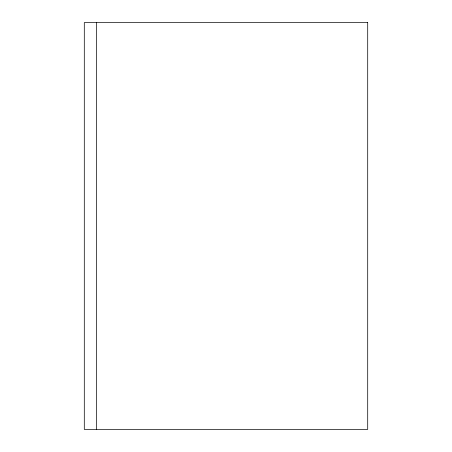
<?xml version="1.0" encoding="UTF-8"?>
<svg xmlns="http://www.w3.org/2000/svg" width="452" height="452" viewBox="0 0 452 452"><rect width="100%" height="100%" fill="white"/><g stroke="black" fill="none" stroke-linecap="round" stroke-linejoin="round"><path stroke-width="0.68" d="M96.502 22.6L96.502 429.4M367.702 22.6L84.298 22.6L84.298 429.4L367.702 429.4L367.702 22.6"/></g></svg>
